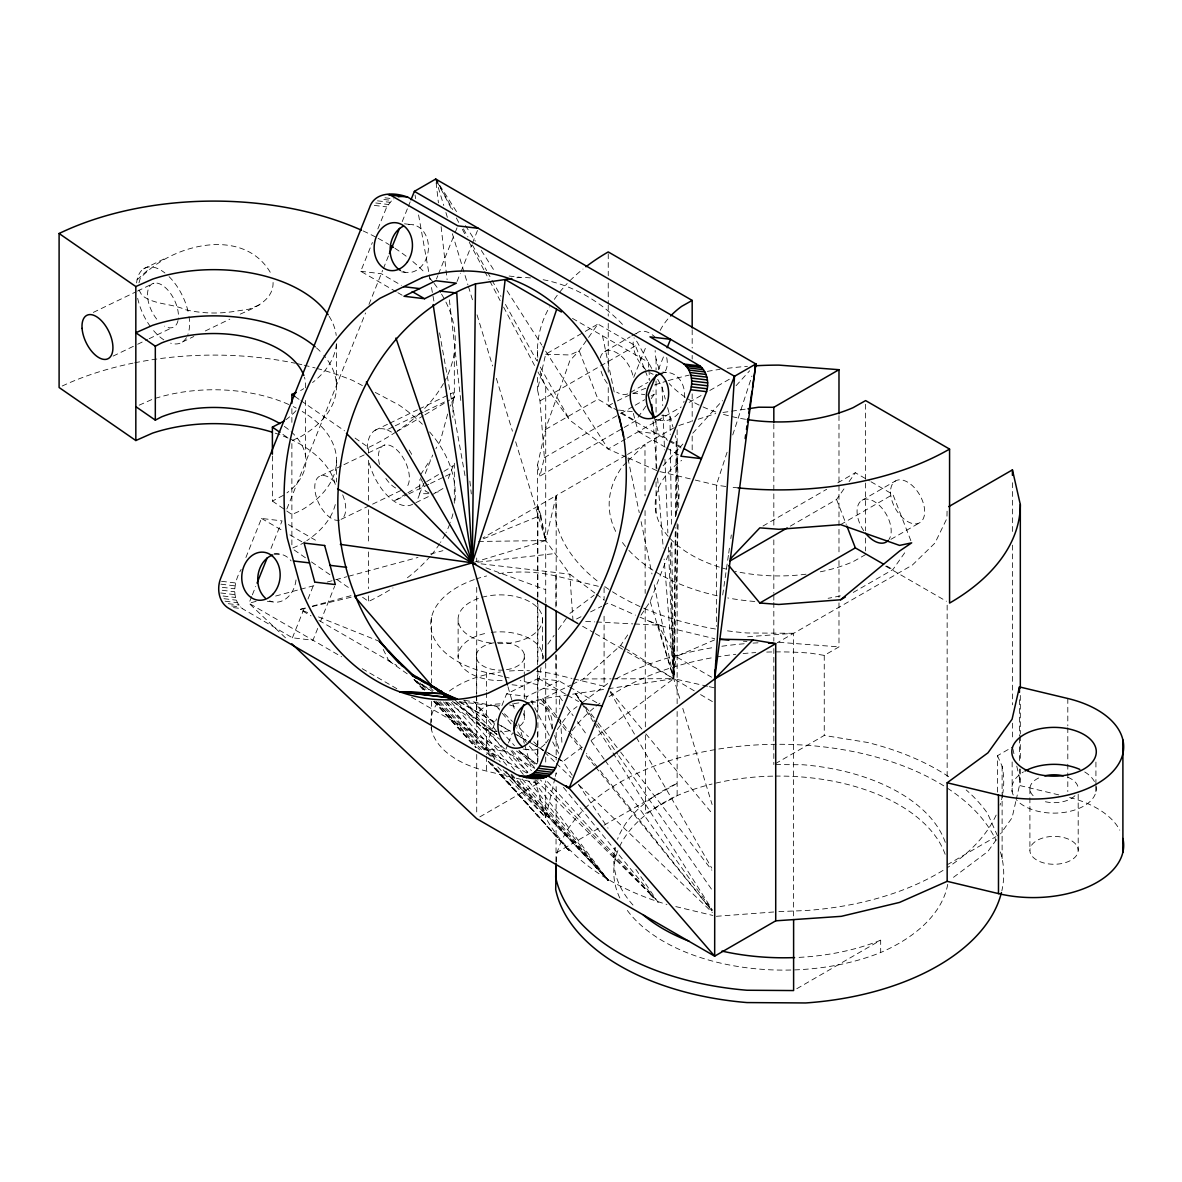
<?xml version="1.0" encoding="UTF-8"?>
<svg xmlns="http://www.w3.org/2000/svg" width="1182" height="1182" viewBox="0 0 1182 1182"><rect width="100%" height="100%" fill="white"/><g stroke="black" fill="none" stroke-linecap="round" stroke-linejoin="round"><path stroke-width="0.75" stroke-dasharray="5 3.75" d="M454.302 503.237L454.346 462.679L447.86 479.7M591.044 740.538L673.725 678.675L675.291 527.571M675.41 516.519L676.207 439.128L675.247 435.597M694.262 690.849L673.725 678.675L675.912 528.147M676.104 515.308L676.99 454.73M317.707 628.425L312.964 640.245L292.412 637.792L242.399 608.671C230.726 598.846 234.258 580.923 241.158 569.399M625.943 455.38L556.175 495.613L555.688 519.962A224.816 129.798 0 0 0 598.993 582.327M556.013 861.575L556.175 783.725M556.249 862.018L556.367 855.665A224.816 129.798 0 0 1 583.583 809.818M947.077 511.171L946.93 518.41L934.977 543.04L912.371 565.055L777.209 642.772M707.486 686.284L673.725 678.675L678.128 524.158M678.601 507.595L678.97 494.726L676.207 439.128M537.5 596.984L537.5 465.043L545.744 428.327L569.872 360.613L579.18 350.788L587.528 338.909M608.287 688.722L673.725 678.675L675.956 656.601L658.152 625.189L639.979 617.137M722.704 594.96L728.452 554.949M728.718 553.132L729.752 545.848M730.801 538.578L731.318 534.944M273.086 282.468C273.411 300.922 253.569 308.192 239.636 314.397M419.122 409.046L453.356 392.527L452.795 417.453M612.897 678.852L673.725 678.675L670.105 550.118L671.524 541.179M675.543 516.165L678.97 494.726M645.963 406.061L635.517 420.91L539.997 476.036L544.355 457.626L539.997 400.89L537.5 389.897L545.641 354.26L583.686 332.305M541.031 667.638L537.899 684.836L520.198 680.596M542.996 659.054L543.779 655.611M1015.766 801.632L1012.073 817.796L1000.533 833.871M1016.18 799.845L1020.317 781.716L1020.317 768.876M594.886 593.039L569.813 574.157L545.715 540.543L556.175 495.613L482.98 537.884M554.919 778.199L545.715 817.737C570.847 863.229 618.57 890.105 666.973 904.481M555.348 776.397L556.175 772.806L556.175 776.441M138.974 282.867L140.318 278.213C171.05 244.379 243.802 225.585 270.944 273.47M727.093 452.233L716.366 485.122L716.366 626.283M732.737 434.932L751.915 376.083M447.638 414.025L440.517 440.325L435.892 448.687M425.284 473.48L432.701 455.026M641.013 615.172L650.203 601.535L670.105 550.118M245.9 557.505L261.488 518.44L282.055 520.893L269.895 551.167M251.677 596.555L248.974 603.278L287.817 640.023M252.342 594.871L255.726 586.464M286.842 508.969L365.563 312.949M368.976 304.424L382.643 270.382M383.323 268.698L388.73 255.238M402.22 221.625L407.627 208.165M408.307 206.495L410.331 201.442M292.412 637.792L305.281 605.731M308 598.978L314.767 582.105M436.453 279.055L437.798 275.731M438.463 274.076L454.479 234.184M455.144 232.514L457.153 227.535M320.425 621.688L334.654 586.257M457.02 281.523L460.359 273.205M461.024 271.55L471.707 244.955M472.372 243.285L477.705 229.988M526.877 773.028L484.561 748.767L496.573 718.848M501.907 705.551L506.576 693.923L538.371 678.379L558.938 680.832L568.202 686.181M633.7 377.353L646.569 345.292M507.787 744.586L505.113 751.235L484.561 748.767M508.452 742.917L512.456 732.943M525.798 699.7L527.142 696.375L558.938 680.832M658.33 369.685L664.417 354.497M396.28 291.806L360.746 271.284L372.389 242.473M377.856 228.924L386.765 206.894L391.833 200.438L381.165 199.167M454.302 352.93L454.346 397.241L450.401 406.106M420.57 474.721L430.307 459.768M572.384 684.319L583.391 678.941L620.624 645.475L627.76 634.867M588.562 337.431L597.959 324.06L635.517 345.765L644.589 369.139M651.179 398.644L654.311 394.182L653.011 390.843M790.344 526.123L836.561 499.454L844.908 487.575M849.075 481.635L855.34 472.726L869.435 480.867M853.271 592.448L892.912 569.576L906.476 550.28M547.842 644.101L554.136 635.34M558.332 629.489L567.774 616.339M557.283 729.516L569.872 711.978L576.993 706.614M996.337 839.722L987.945 851.409L951.052 879.157M663.102 465.767L682.886 444.048M692.785 433.188L722.468 400.609M736.076 385.687L749.683 370.749M626.755 462.162L622.84 465.959A169.735 98.003 0 0 0 616.457 532.919M628.056 460.891L645.446 443.944L675.572 426.953M137.097 279.779L149.878 268.225M442.955 488.521L431.903 494.933M569.872 613.414L594.103 595.181M582.696 702.315L608.242 683.107M582.194 747.172L563.001 761.533L558.2 758.77M397.004 431.504L423.348 415.754M424.899 414.823L449.692 400.018M451.243 399.088L454.346 397.241L453.356 392.527M406.401 493.662L393.902 501.109L407.214 494.697M407.967 492.731L425.151 482.507M426.702 481.576L442.334 472.283M443.885 471.352L453.267 465.767M556.175 852.887L602.406 826.129M604.002 825.199L677.138 783.341A169.839 98.062 0 0 0 617.521 839.264M585.282 331.388L597.959 324.06M604.667 351.586L630.183 336.855M631.779 335.939L638.147 332.26M539.997 400.89L635.517 345.765M545.641 429.406L597.959 399.206L635.517 420.91M630.405 392.468L647.943 382.362M544.355 457.626L619.25 414.409M620.846 413.493L633.596 406.135M635.192 405.219L644.751 399.708M651.119 396.029L654.311 394.182M627.524 454.464L644.973 444.402L645.047 495.908M762.996 526.02L826.691 489.274M837.831 482.832L855.34 472.726M862.062 500.252L895.528 480.926M840.594 524.616L892.912 494.431L911.041 541.179M890.977 539.302L919.67 522.754M479.848 816.88L537.899 783.385L537.899 779.736M766.719 652.08A224.816 129.798 0 0 1 810.822 653.203L824.253 655.389L838.984 646.879L838.984 599.156M775.392 763.661L824.253 735.455L867.322 742.429A224.816 129.798 0 0 1 950.402 777.845M997.46 792.103L997.46 755.712L1012.427 747.068M947.151 864.81L995.894 836.693M796.786 988.728L880.679 940.192L880.679 952.515A169.839 98.062 0 0 1 626.327 909.047M625.633 438.98L608.169 449.042L569.813 420.171L545.715 386.544L537.973 371.961M627.228 438.064L681.216 406.963M689.165 402.382L703.453 394.153M709.806 390.488L732.042 377.693M865.623 554.594L853.094 561.672A123.726 71.437 0 0 1 818.21 572.236M272.392 455.986L272.392 501.05L283.931 495.036M580.997 616.723L573.004 620.757L569.813 574.157L479.508 563.666M590.586 611.892L601.771 606.248M603.367 605.45L608.169 603.027L635.443 615.128M549.261 735.396L531.22 701.074L541.046 699.641L570.817 685.087M367.307 448.85A41.488 21.719 64.3 0 1 387.016 429.746L393.591 426.569M395.231 425.786L423.141 412.296M424.781 411.513L444.491 401.998M451.051 398.822L454.346 397.241M143.598 268.816L165.643 258.193M93.289 312.417L135.871 291.88M137.511 291.082L153.896 283.178M113.103 356.092L136.033 345.041M137.673 344.243L147.514 339.5M149.139 338.717L172.084 327.65M182.368 342.012L193.818 336.501M205.284 330.975L229.825 319.14M375.093 430.278L388.139 423.983M389.764 423.2L417.482 409.829M321.076 475.711L342.292 465.472M343.918 464.689L366.775 453.666M368.4 452.883L384.726 445.008M341.066 519.356L401.452 490.235M408.869 493.884L428.83 484.265M430.484 483.468L443.797 477.055M445.451 476.243L450.445 473.849M415.916 502.645L430.307 495.701M139.166 405.175L152.522 399.25A122.662 70.817 0 0 1 291.688 405.854M714.682 639.846L675.956 656.601L711.564 677.168M259.272 304.941L248.959 309.196L235.44 311.235A105.124 85.754 -4.1 0 1 185.411 309.699C171.375 303.257 154.709 305.03 141.988 295.441L137.629 287.507M483.453 538.756L540.809 515.382L537.899 506.206L537.899 601.963M678.896 425.505L691.175 421.516M698.207 419.241L715.76 413.537M474.041 562.307L545.715 540.543L540.809 515.382M256.08 601.342L248.974 603.278L341.554 656.749M275.657 596.038L298.795 589.759M300.568 589.286L316.584 584.942M327.251 582.046L346.828 576.727M348.601 576.255L418 557.431M430.455 554.048L442.91 550.679M305.281 608.036L299.947 609.469L311.058 615.896M312.388 606.115L351.468 595.536M305.237 608.213L299.947 609.469L310.068 613.532M312.27 606.529L354.556 596.393M435.094 492.569L438.3 491.845M552.363 728.393L542.863 698.754L606.469 689.003M722.911 412.474L746.167 409.046M516.785 277.814L520.095 277.327A215.006 170.385 -83.2 0 1 530.733 277.933M459.857 701.798L496.47 706.171L501.7 705.403M513.889 703.615L520.819 702.61M477.676 562.218L555.023 553.531M383.234 649.42L388.848 660.841L392.306 660.575M747.63 636.758L793.61 633.286L793.61 917.764M716.366 916.301L777.062 911.736M778.894 911.588L805.681 910.554A224.816 129.798 0 0 0 945.896 868.593M478.533 541.474L545.715 540.543L537.899 506.206M428.519 493.662L419.595 493.751A41.488 21.719 64.3 0 1 416.936 500.089M583.391 678.941L611.05 678.852M793.61 633.286L746.994 632.976A224.816 129.798 0 0 1 724.684 630.464M775.643 764.577L803.006 764.754A169.735 98.003 0 0 1 945.63 843.357M585.681 621.422L594.738 621.895M596.555 621.983L632.784 623.874M634.601 623.963L658.152 625.189L714.608 638.694M778.968 642.314L838.984 646.879M743.345 641.176L746.95 641.442M385.007 197.808L393.887 198.871M377.501 200.837L389.927 202.314M375.802 202.994L388.243 204.486M374.325 205.402L386.765 206.894M404.495 223.797L413.375 224.861M509.117 276.027L520.095 277.327M401.629 271.86L405.19 272.288M360.746 271.284L381.298 273.736L401.378 285.335M662.688 372.035L666.234 372.448M632.739 393.148L644.737 394.581M618.644 410.051L632.858 411.75M661.684 415.192L669.943 416.182L670.209 434.533M655.729 419.551L664.609 420.6M633.301 413.39L638.265 431.593L658.832 434.045L668.303 439.512M274.121 553.471L279.454 554.107M221.522 581.293L235.735 582.992M220.871 584.174L235.085 585.873M222.305 587.321L234.73 588.813M222.26 590.276L234.686 591.754M220.739 592.98L234.952 594.664M223.088 596.009L235.514 597.486M267.339 601.269L274.446 602.126M223.945 598.698L236.385 600.175M225.082 601.195L237.523 602.687M228.259 603.677L238.912 604.962M231.672 605.908L240.552 606.972M233.504 607.622L242.399 608.671M512.042 684.762L522.71 686.033M543.262 688.5L559.795 690.465M506.576 693.923L527.142 696.375M530.615 701.561L534.175 701.99M523.138 749.078L532.018 750.142M523.316 774.446L463.684 700.128L496.47 706.171L499.129 708.727M709.259 686.683L716.366 688.279M659.911 471.618L693.435 479.641M695.208 480.055L716.366 485.122A241.409 139.373 0 0 0 728.954 486.866M1058.85 794.895L1019.46 785.469L1019.46 769.054M474.292 579.579A90.526 52.259 0 0 0 430.972 628.248A90.526 52.259 0 0 0 486.585 672.558L502.498 676.37M504.271 676.784L511.348 678.483M437.621 702.817A90.526 52.259 0 0 0 486.585 771.107L537.899 783.385L537.5 781.657M675.794 906.594L712.849 915.459M498.715 573.654A90.526 52.259 0 0 1 555.909 575.989L598.727 586.39M536.658 671.317A90.526 52.259 0 0 1 555.909 674.538L571.97 678.438M573.758 678.882L604.091 686.24L604.091 615.054M653.262 897.433C640.26 883.752 659.763 904.703 651.622 895.247L545.641 779.662M649.051 621.156L663.56 626.475M485.95 567.833L545.715 589.7M318.505 616.915L379.23 641.279M626.49 457.168L608.169 449.042L542.76 346.622M628.159 457.907L658.152 471.19M387.016 429.746L392.527 432.627M429.051 492.983L425.284 491.018L423.57 484.132L419.595 493.751L419.906 479.345M362.401 385.598L352.768 380.471A241.409 139.373 0 0 0 316.924 368.429M375.226 392.409L399.132 405.116A241.409 139.373 0 0 1 422.373 424.235M582.593 626.268L593.792 632.71M595.388 633.626L625.766 651.09M627.361 652.021L673.725 678.675L671.745 541.001M459.089 701.783L495.849 722.926M497.459 723.842L511.836 732.116M513.446 733.032L526.226 740.39M532.624 744.069L543.823 750.496L528.118 741.35M545.419 751.427L556.604 757.854L545.552 751.442M871.001 481.768L892.912 494.431M572.487 318.401L648.297 362.194L648.741 367.705M669.884 440.428L680.921 446.811M886.648 565.971L892.912 569.576M608.242 387.593L608.242 405.928L614.507 409.548M620.772 413.153L667.608 440.206M669.145 441.108L681.438 448.2M885.599 566.134L946.442 601.269M397.817 292.693L403.993 296.268M638.265 431.593L665.097 447.092M666.678 447.993L679.31 455.292M288.364 524.542L318.342 541.858M569.754 687.082L597.56 703.142M261.488 518.44L283.591 531.206M289.9 534.855L304.099 543.055M538.371 678.379L566.178 694.44M567.729 695.326L578.545 701.576M318.992 620.476L396.783 665.422M362.194 668.672L397.137 688.855M411.425 697.114L534.766 768.359M459.931 701.916L494.815 722.099M501.153 725.763L510.668 731.259M517.007 734.938L526.522 740.434M558.244 758.785L563.001 761.533L572.206 775.17M700.571 694.588L714.785 703.009M620.624 645.475L623.741 647.426M625.308 648.401L673.725 678.675L668.391 545.818M294.894 396.487L299.415 399.605M300.908 400.654L344.538 430.809M355.073 438.094L368.607 447.446L368.607 452.942M282.897 434.385L287.389 437.503M272.392 501.05L291.88 514.525L300.597 510.668A122.662 70.817 0 0 0 302.193 411.454M305.429 557.756L291.88 548.404L300.597 544.547A122.662 70.817 0 0 0 305.296 541.681M311.442 561.923L331.004 575.442M337.018 579.608L350.566 588.961M362.593 597.279L368.607 601.446A241.409 139.373 0 0 0 393 587.897M388.848 660.841L408.381 674.641M421.9 684.186L432.42 691.618M447.431 702.226L500.016 739.371M516.534 751.058L536.067 764.843M452.455 701.369L496.75 734.347M518.898 750.821L536.628 764.015L519.09 750.777M454.376 702.359L497.031 734.273M596.363 594.147L603.736 599.702M504.463 713.81L512.456 721.463M513.801 722.734L528.457 736.741M533.791 741.838L543.114 750.747M544.444 752.018L555.112 762.213M556.441 763.483L571.098 777.49M579.091 785.129L712.377 912.489M457.493 702.138L527.881 772.23M535.697 780.017L649.095 892.942L540.41 779.913M463.684 700.128L496.928 734.702M512.279 750.659L531.457 770.605M422.151 684.6L427.219 689.919M438.611 701.901L490.486 756.45M503.133 769.763L608.169 880.221L533.097 780.135M417.069 681.379L424.633 689.402M435.981 701.428L483.911 752.225M497.785 766.926L545.715 817.737L545.715 780.947M426.244 686.949L428.77 689.638M440.132 701.709L494.46 759.42M505.837 771.506L608.169 880.221L524.453 775.88M429.79 687.097L433.528 691.145M443.516 701.945L497.149 760.026M510.875 774.875L608.169 880.221L521.365 778.037M494.534 723.901L474.573 702.138L496.662 731.569M500.769 730.698L514.48 745.65M519.459 751.102L534.427 767.413M445.732 702.078L500.296 761.917M511.451 774.151L608.169 880.221L518.233 778.229M414.306 679.428L424.19 690.332M434.06 701.251L476.021 747.645M488.358 761.297L569.813 851.35L491.83 763.661M413.877 679.473L423.777 690.377M433.676 701.295L475.755 747.674M488.136 761.311L569.813 851.35L489.806 762.597M415.946 680.669L424.56 690.229M434.4 701.148L476.257 747.571M419.95 682.812L426.037 689.667M437.015 701.99L479.656 749.949M451.391 702.418L508.511 767.207M445.924 702.182L495.214 759.258M506.029 771.787L545.715 817.737L535.003 780.563M454.775 699.641L515.411 771.033M610.636 691.544L644.707 732.456M645.889 733.859L711.667 812.861M496.47 706.171L501.168 711.874M502.335 713.307L511.732 724.699M517.613 731.835L528.177 744.66M529.359 746.078L538.756 757.485M563.415 787.404L658.152 902.383L634.616 867.544M541.046 699.641L556.146 718.287M557.298 719.72L567.759 732.648M568.911 734.081L581.692 749.861M586.331 755.593L594.457 765.641M595.625 767.074L711.727 910.568L586.523 753.495M542.863 698.754L556.648 716.041M557.801 717.489L581.928 747.733M580.495 701.517L575.575 693.731L584.588 705.403M585.711 706.866L596.969 721.448M598.107 722.911L619.501 750.629M620.624 752.077L711.86 870.233M511.008 750.703L527.571 772.777M562.425 700.734L559.219 696.242L559.958 708.934M566.695 706.718L573.122 715.701M577.392 721.7L587.011 735.16M591.295 741.158L604.12 759.125M605.184 760.617L712.096 910.317M575.575 693.731L582.933 704.309M583.982 705.817L595.536 722.438M596.585 723.945L617.61 754.175M618.659 755.682L712.17 890.149M578.353 784.257L608.021 828.168M439.689 185.249L457.523 213.188M465.457 225.599L475.356 241.113M481.31 250.421L495.184 272.141M507.078 290.772L541.77 345.07M581.485 703.068L593.305 721.744M594.28 723.31L612.01 751.324M612.985 752.875L712.436 910.081M610.119 691.898L711.786 868.135M439.29 185.471L452.706 209.583M463.433 228.88L467.909 236.917M472.372 244.955L486.674 270.678M487.575 272.274L491.151 278.716M492.037 280.311L500.976 296.387M505.453 304.424L536.731 360.687M540.307 367.114L569.813 420.171M651.725 368.429L637.334 342.233A215.006 170.385 -83.2 0 0 634.04 337.86M657.724 379.333L662.009 387.12L665.274 399.088M436.586 180.669L452.041 209.849M456.341 217.946L458.926 222.822M462.354 229.293L464.94 234.169M469.239 242.266L483.837 269.821M484.694 271.446L488.993 279.558M489.85 281.168L500.163 300.627M503.606 307.113L534.545 365.474M552.688 741.927L558.702 753.362M420.393 477.809L422.772 482.552M545.641 354.26L569.872 354.969L579.18 350.788L597.959 399.206M997.46 755.712L1002.114 766.232A224.816 129.798 0 0 1 1002.853 793.048M997.46 835.777L987.591 813.482A224.816 129.798 0 0 0 966.167 789.945M836.561 499.454L846.268 524.498M645.239 370.808L648.475 379.156M554.609 735.381L559.647 751.072M650.203 601.535L680.655 701.399M682.782 708.387L712.111 804.528M435.715 179.043L443.767 205.491M445.91 212.553L447.52 217.843M452.351 233.711L467.909 284.847M468.456 286.605L472.741 300.716M477.04 314.826L492.599 365.962M496.351 378.314L512.441 431.208M515.662 441.787L545.715 540.543M658.152 625.189L673.725 678.675L664.121 559.071M507.979 686.742L515.116 711.52M518.691 723.916L524.291 743.389M524.808 745.148L531.944 769.94M667.608 407.627L672.839 426.776M654.311 417.512L658.832 434.045M1012.826 748.797L1014.008 753.998M1016.771 766.128L1020.317 781.716M537.5 465.043L539.997 476.036M602.495 335.732L614.862 395.29M627.982 458.468L639.24 512.619M641.102 521.646L651.976 573.994M654.222 584.824L673.725 678.675M415.03 194.986L415.665 198.62M418.576 214.947L428.918 272.998M429.229 274.815L430.204 280.252M431.489 287.522L434.075 302.031M439.571 332.866L465.413 478.016M436.128 182.708L438.419 202.846M441.108 226.634L447.106 279.735M449.382 299.859L460.98 402.382M469.875 481.104L471.322 493.913M648.888 369.552L649.775 380.589M653.04 421.073L656.882 468.914M657.62 478.119L663.235 548.034M560.578 719.823L562.056 745.207M662.009 387.12L662.747 405.574M663.117 414.793L664.535 449.854M664.905 459.089L667.86 532.905M670.416 449.219L671.524 526.315M645.062 510.624L645.165 593.379M645.195 608.095L645.342 727.654M645.357 734.997L645.446 813.541L677.138 795.649A169.735 98.003 0 0 1 712.066 784.006M1095.921 762.05L1095.921 784.922M1095.921 786.68L1095.921 791.97M1078.191 794.171L1078.191 850.331A24.142 13.933 0 0 1 1041.977 862.402A24.142 13.933 0 0 1 1041.977 838.26A24.142 13.933 0 0 1 1078.191 850.331M1067.804 698.488L1067.804 725.866M1067.804 727.684L1067.804 762.36M1067.804 764.193L1067.804 791.571M1029.906 788.734L1029.906 795.974M1029.906 797.791L1029.906 850.331M1020.317 695.444L1020.317 733.992M1020.317 735.825L1020.317 761.533M1019.46 699.7L1019.46 736.194M1019.46 738.026L1019.46 761.755M1012.427 482.729L1012.427 532.299M1012.427 545.138L1012.427 704.841M1012.427 723.207L1012.427 739.725M1012.147 761.947L1012.147 791.866M1002.114 766.232L1002.114 858.62M947.151 605.154L947.151 780.105M865.623 404.274L865.623 530.762M865.623 538.091L865.623 550.93M838.984 415.591L838.984 553.265M838.984 560.608L838.984 597.324M824.253 655.389L824.253 735.455M773.826 423.88L773.826 525.163M773.826 539.893L773.826 593.305M773.826 595.137L773.826 600.663M773.826 602.51L773.826 641.176M773.826 648.549L773.826 764.562M692.179 329.748L692.179 348.084M692.179 355.413L692.179 359.077M692.179 393.916L692.179 421.413M692.179 436.069L692.179 450.741M677.138 429.76L677.138 510.787M677.138 523.67L677.138 704.147M677.138 711.52L677.138 795.649A169.839 98.062 0 0 0 618.821 848.307M656.069 359.018L656.069 370.01M656.069 381.018L656.069 412.178M656.069 419.507L656.069 469.003M656.069 481.842L656.069 513.003M615.098 859.816L615.098 847.494A169.839 98.062 0 0 0 633.936 906.077M608.242 253.761L608.242 275.761M608.242 283.089L608.242 303.257M608.242 305.089L608.242 316.096M608.242 323.425L608.242 372.921M604.091 587.69L604.091 600.456M556.175 495.613L556.175 607.592M556.175 655.316L556.175 717.74M556.175 732.426L556.175 759.952M555.909 575.989L555.909 607.016M555.909 654.473L555.909 674.538M545.715 602.569L545.715 386.544A241.409 139.373 0 0 1 539.361 367.794M545.715 663.265L545.715 742.34M545.715 757.041L545.715 764.399M542.538 618.23L542.538 655.197M537.899 603.81L537.899 662.733M537.899 670.105L537.899 761.489M537.5 350.478L537.5 361.219M537.5 377.353L537.5 389.897M537.5 598.816L537.5 664.772M537.5 666.604L537.5 712.303M537.5 732.382L537.5 763.409M524.276 654.414L524.276 674.361M524.276 676.148L524.276 699.714M524.276 710.574L524.276 719.646M486.585 672.558L486.585 690.805M486.585 692.637L486.585 754.677M486.585 756.51L486.585 771.107M476.715 558.022L476.715 561.701M476.715 587.395L476.715 693.864M476.715 695.71L476.715 747.098M476.715 754.441L476.715 813.186M476.405 654.4L476.405 694.277M476.405 696.08L476.405 719.646M458.128 620.299L458.128 657.266M431.489 617.432L431.489 683.137M431.489 701.399L431.489 722.335M431.489 724.167L431.489 729.634M368.607 460.286L368.607 502.439M368.607 509.782L368.607 544.607M368.607 551.935L368.607 588.606M368.607 595.935L368.607 601.446M336.53 344.036L336.53 386.677M336.53 460.596L336.53 481.99M305.606 387.829L305.606 382.421A92.033 53.131 0 0 0 304.439 377.265M305.606 400.447L305.606 456.341M291.88 408.632L291.88 424.619M291.88 544.843L291.88 440.605L300.597 436.749A122.662 70.817 0 0 0 323.853 355.339M615.807 678.926A241.409 139.373 0 0 1 714.652 647.337M721.833 646.259A241.409 139.373 0 0 1 745.606 643.643M753.023 643.111A241.409 139.373 0 0 1 760.454 642.712M1002.572 794.821A224.816 129.798 0 0 1 1000.031 805.105M996.16 815.078A224.816 129.798 0 0 1 947.343 867.647M572.206 730.639A224.816 129.798 0 0 1 594.561 707.397M596.038 706.186A224.816 129.798 0 0 1 600.589 702.655M609.04 696.671A224.816 129.798 0 0 1 714.327 657.369M716.085 657.059A224.816 129.798 0 0 1 735.839 654.296M743.094 653.557A224.816 129.798 0 0 1 755.756 652.582M584.868 808.532A224.816 129.798 0 0 1 945.925 787.197M947.432 788.187A224.816 129.798 0 0 1 995.968 840.284M1000.43 851.941A224.816 129.798 0 0 1 1001.863 890.755M745.517 419.285A123.726 71.437 0 0 1 722.941 414.217M715.819 411.957A123.726 71.437 0 0 1 702.463 406.667M699.138 405.116A123.726 71.437 0 0 1 686.712 398.142M685.279 397.211A123.726 71.437 0 0 1 669.263 383.603M659.408 369.02A123.726 71.437 0 0 1 655.183 350.537M660.191 330.399A123.726 71.437 0 0 1 669.426 317.234M738.1 487.885A241.409 139.373 0 0 1 730.772 487.087M537.795 357.378A241.409 139.373 0 0 1 549.645 306.847M554.343 299.356A241.409 139.373 0 0 1 558.628 293.476M559.78 292.028A241.409 139.373 0 0 1 567.197 283.532M569.872 280.784A241.409 139.373 0 0 1 583.036 269.023M608.242 405.928A241.409 139.373 0 0 1 615.807 401.747M617.359 400.934A241.409 139.373 0 0 1 645.771 388.243M654.651 385.007A241.409 139.373 0 0 1 666.589 381.136M668.273 380.619A241.409 139.373 0 0 1 689.254 375.093M707.338 371.384A241.409 139.373 0 0 1 720.045 369.331M727.255 368.356A241.409 139.373 0 0 1 747.452 366.317M840.343 595.861A169.735 98.003 0 0 1 828.124 598.299M754.81 601.505A169.735 98.003 0 0 1 727.743 597.944M717.252 595.802A169.735 98.003 0 0 1 654.429 571.128M652.922 570.182A169.735 98.003 0 0 1 626.652 547.827M625.514 546.468A169.735 98.003 0 0 1 621.348 540.957M806.035 574.201A123.726 71.437 0 0 1 735.219 571.334M726.575 569.222A123.726 71.437 0 0 1 721.138 567.67M719.35 567.109A123.726 71.437 0 0 1 669.263 537.588M668.125 536.303A123.726 71.437 0 0 1 681.63 460.374M653.188 374.295A24.142 13.933 60 0 1 650.218 372.877M645.8 369.656A24.142 13.933 60 0 1 633.729 338.54M636.241 333.797A24.142 13.933 60 0 1 654.636 336.678M666.707 357.585A24.142 13.933 60 0 1 662.289 374.073M947.713 884.387A169.735 98.003 0 0 1 880.679 952.515M715.76 783.119A169.735 98.003 0 0 1 773.427 776.131M775.274 776.101A169.735 98.003 0 0 1 945.63 855.679M619.811 897.965A169.839 98.062 0 0 1 618.142 849.947M880.679 940.192A169.839 98.062 0 0 1 796.358 957.509M863.732 530.792A24.142 13.933 60 0 1 860.141 501.774A24.142 13.933 60 0 1 883.294 509.826A24.142 13.933 60 0 1 888.908 539.553M627.716 393.916A24.142 13.933 60 0 1 616.738 392.202M607.267 383.411A24.142 13.933 60 0 1 600.249 368.06M600.249 357.865A24.142 13.933 60 0 1 616.738 352.783A24.142 13.933 60 0 1 633.227 376.91M715.465 629.016A224.816 129.798 0 0 1 641.59 607.267M640.009 606.558A224.816 129.798 0 0 1 610.385 590.409M608.893 589.419A224.816 129.798 0 0 1 601.712 584.381M543.159 279.72A215.006 170.385 -83.2 0 1 624.657 326.734M408.381 224.683A24.083 19.089 -83.2 0 1 428.165 251.367A24.083 19.089 -83.2 0 1 401.998 271.269M661.24 373.349A24.142 19.134 -83.2 0 1 683.757 402.456M678.424 413.331A24.142 19.134 -83.2 0 1 659.674 419.861M530.821 702.359A24.142 19.134 -83.2 0 1 551.964 729.235M548.448 739.459A24.142 19.134 -83.2 0 1 545.892 743.109M544.932 744.187A24.142 19.134 -83.2 0 1 527.083 749.314M274.446 554.447A24.142 19.134 -83.2 0 1 291.112 560.889M296.002 579.934A24.142 19.134 -83.2 0 1 269.599 600.84M452.942 513.801A241.409 139.373 0 0 1 450.372 522.385M449.751 524.084A241.409 139.373 0 0 1 446.072 532.55M445.23 534.22A241.409 139.373 0 0 1 440.517 542.435M439.615 543.838A241.409 139.373 0 0 1 431.312 555.008M430.145 556.382A241.409 139.373 0 0 1 406.002 578.84M62.218 386.012A241.409 139.373 0 0 1 132.931 363.155M134.689 362.8A241.409 139.373 0 0 1 295.204 363.243M296.933 363.598A241.409 139.373 0 0 1 302.429 364.81M304.247 365.238A241.409 139.373 0 0 1 315.136 367.942M429.613 431.932A241.409 139.373 0 0 1 454.952 501.508M335.274 504.551A122.662 70.817 0 0 1 306.818 540.676M275.184 433.129A122.662 70.817 0 0 1 288.526 438.286M290.122 438.995A122.662 70.817 0 0 1 335.274 484.384M445.91 302.06A241.409 139.373 0 0 1 444.358 381.889M443.442 383.544A241.409 139.373 0 0 1 421.28 411.779M419.92 413.079A241.409 139.373 0 0 1 397.492 430.942M396.014 431.932A241.409 139.373 0 0 1 368.607 447.446M363.199 230.963A241.409 139.373 0 0 1 376.541 237.508M378.151 238.365A241.409 139.373 0 0 1 389.041 244.585M394.921 248.279A241.409 139.373 0 0 1 406.948 256.819M412.858 261.562A241.409 139.373 0 0 1 424.885 272.791M429.613 277.947A241.409 139.373 0 0 1 432.878 281.863M434.06 283.355A241.409 139.373 0 0 1 440.546 292.545M441.521 294.111A241.409 139.373 0 0 1 445.097 300.464M336.382 343.829A122.662 70.817 0 0 1 312.565 382.525M303.759 388.656A122.662 70.817 0 0 1 300.597 390.548M329.128 316.274A122.662 70.817 0 0 1 336.22 335.437M339.426 520.139A24.142 12.633 64.3 0 1 314.929 490.161A24.142 12.633 64.3 0 1 335.511 483.024M342.706 494.844A24.142 12.633 64.3 0 1 342.337 518.588M316.495 347.892A122.662 70.817 0 0 1 322.642 353.95M295.943 410.715A92.033 53.131 0 0 1 285.468 420.053M291.097 431.696A92.033 53.131 0 0 1 286.945 492.879M284.33 426.407A92.033 53.131 0 0 1 289.62 430.425M293.239 406.593A122.662 70.817 0 0 1 296.254 408.13M178.009 320.573A24.142 12.633 64.3 0 1 164.594 326.143M156.689 319.066A24.142 12.633 64.3 0 1 148.356 288.881A24.142 12.633 64.3 0 1 166.736 288.896A24.142 12.633 64.3 0 1 178.275 319.081M395.63 488.003A24.142 12.633 64.3 0 1 385.051 477.277M379.496 464.452A24.142 12.633 64.3 0 1 396.221 449.337A24.142 12.633 64.3 0 1 406.002 487.885M186.431 337.638A41.488 21.719 64.3 0 1 170.666 343.164M163.81 339.855A41.488 21.719 64.3 0 1 151.444 327.961M150.41 326.587A41.488 21.719 64.3 0 1 137.526 297.598M136.595 282.926A41.488 21.719 64.3 0 1 164.933 272.983M169.07 276.647A41.488 21.719 64.3 0 1 188.455 313.245M189.031 316.495A41.488 21.719 64.3 0 1 187.864 334.595M412.71 504.182A41.488 21.719 64.3 0 1 368.533 459.872M409.164 450.017A41.488 21.719 64.3 0 1 412.71 456.267M449.441 690.997A90.526 52.259 0 0 1 500.503 671.952M509.442 671.007A90.526 52.259 0 0 1 529.477 670.77M523.36 713.633A24.142 13.933 0 0 1 516.637 728.097M509.575 730.698A24.142 13.933 0 0 1 500.326 731.761M497.179 731.643A24.142 13.933 0 0 1 476.405 715.997A24.142 13.933 0 0 1 503.488 703.999M509.575 704.945A24.142 13.933 0 0 1 515.042 706.762M1069.607 797.495A90.526 52.259 0 0 1 1119.782 830.163M475.991 579.003A90.526 52.259 0 0 1 486.615 575.974M491.151 643.082A42.242 24.394 0 0 1 468.412 603.293A42.242 24.394 0 0 1 539.834 610.621A42.242 24.394 0 0 1 494.77 643.451M503.488 670.046A24.142 13.933 0 0 1 477.838 651.164A24.142 13.933 0 0 1 518.839 647.278A24.142 13.933 0 0 1 505.039 669.899M1074.955 795.708A24.142 13.933 0 0 1 1041.977 800.805M1033.142 795.708A24.142 13.933 0 0 1 1040.204 777.313M1067.893 777.313A24.142 13.933 0 0 1 1078.191 788.734M1095.95 785.602A42.242 24.394 0 0 1 1067.021 811.945A42.242 24.394 0 0 1 1016.875 800.332M1013.225 794.998A42.242 24.394 0 0 1 1023.464 771.905M1084.751 771.979A42.242 24.394 0 0 1 1094.887 782.469M502.128 680.596A42.242 24.394 0 0 1 458.719 660.428A42.242 24.394 0 0 1 487.678 632.961M491.239 632.414A42.242 24.394 0 0 1 542.42 658.374M890.534 491.978A24.142 13.933 60 0 0 916.139 523.833A24.142 13.933 60 0 0 916.139 489.703A24.142 13.933 60 0 0 890.534 491.978"/><path stroke-width="1.5" d="M511.806 278.553L475.519 283.872L472.283 562.839L507.462 684.969M523.316 776.559C531.383 776.796 538.061 770.383 540.839 763.232L689.697 392.513C693.79 382.421 691.78 368.725 681.97 362.667L389.41 194.542M684.082 448.628L701.443 458.66L680.876 456.208L706.629 391.656C709.126 382.791 707.309 372.064 699.98 365.962L649.967 336.855L670.519 339.308L667.136 347.744M555.968 863.318L555.688 877.221A224.816 129.798 0 0 0 746.994 990.25L793.61 990.56L793.61 919.581M556.146 866.938L555.688 889.544A224.816 129.798 0 0 0 746.994 1002.572L805.681 1002.957A224.816 129.798 0 0 0 1001.449 892.513M715.051 669.899L714.667 956.149L476.715 818.698L291.836 643.821M715.169 671.627L714.667 678.956L569.118 788.202L547.266 775.569M715.657 664.314L715.908 660.649M410.996 199.773L414.38 191.366L435.715 179.043L755.859 363.967L714.667 678.956L775.717 643.643L775.717 920.822L714.667 956.149L569.118 788.202L566.163 786M745.162 438.537L745.679 434.902M746.463 429.45L746.98 425.801M747.512 422.166L748.029 418.531M748.812 413.079L751.944 391.242M752.476 387.607L755.859 363.967L734.524 376.275L569.118 788.202L566.104 786.074L569.118 788.202M399.028 663.102C292.619 555.377 329.276 337.683 475.519 283.872M947.166 782.779L998.48 795.058A90.526 52.259 0 0 0 1116.768 766.778A90.526 52.259 0 0 0 1067.804 698.488L1019.46 686.919L1012.073 719.232L987.945 752.845L947.166 782.779L947.166 881.329L899.561 902.413L841.333 916.331L775.717 920.822M754.737 367.425L755.859 363.967M556.692 309.27L472.283 562.839L354.556 596.393L432.701 686.875M257.07 583.095L267.191 557.889M389.395 253.569L399.531 228.348M513.786 729.619L523.803 704.694M656.291 374.738L648.164 394.995L654.311 417.512M478.37 228.333L457.818 225.865L407.657 197.113C394.625 192.164 374.738 191.499 369.567 207.589L220.694 578.308C216.601 588.4 218.611 602.096 228.422 608.154L516.564 774.579C529.019 779.514 548.611 782.632 555.614 767.753L581.633 703.364L602.185 705.817M730.299 559.012L759.819 527.852L778.849 529.3L840.594 524.616L899.561 545.404L911.691 542.848L899.561 551.048L840.594 599.776L778.849 604.46L759.819 603.012L728.91 565.676M768.522 643.097L775.717 643.643L752.89 639.89L714.667 678.956L734.524 376.275L414.38 191.366M747.955 408.78L758.696 407.199L773.826 407.302L838.984 369.7L838.984 413.744M729.796 561.066L787.168 527.97M759.819 603.012L855.34 547.887L883.515 564.154M948.747 506.635L1012.427 469.875L1020.317 504.537L1020.317 688.101M840.594 599.776L845.352 597.028M692.179 327.916L692.179 300.42L681.63 306.374A123.726 71.437 0 0 0 670.608 315.963M315.225 346.799A122.662 70.817 0 0 0 152.522 325.346L135.827 332.733L155.315 346.208L161.609 342.928A92.033 53.131 0 0 1 303.848 375.551M135.827 406.652L155.315 420.127L161.609 416.847A92.033 53.131 0 0 1 279.898 423.584M272.392 454.183L272.392 427.13L283.931 421.117M434.562 688.589L451.879 698.045M424.56 298.721L456.355 283.178L435.789 280.725L403.993 296.268L424.56 298.721L412.193 291.585M271.919 432.08A122.662 70.817 0 0 0 152.522 433.129L135.827 440.531L59.1 387.504L59.1 233.504L135.827 286.546L152.522 279.144A122.662 70.817 0 0 1 328.182 314.811M291.88 403.298L291.88 394.404L296.239 392.483M415.828 677.936L417.66 677.493L424.456 682.649M440.088 691.884L441.137 692.549L437.503 690.613L456.946 698.872M398.364 196.773L403.062 196.182M435.744 688.825L436.897 688.589L441.285 691.869L435.744 688.825L453.578 698.237L452.691 698.104L457.404 698.976M720.015 639.196L752.89 639.89M443.797 693.568L399.605 691.751L451.081 697.779M446.545 696.981L442.112 693.671L399.605 691.751L452.381 698.222M838.984 369.7L778.968 365.12A241.409 139.373 0 0 0 754.884 365.814M719.971 639.388L728.954 640.083M388.272 194.794L407.657 197.113M403.683 286.694L419.669 288.6M440.221 291.067L456.769 293.033L472.283 562.839L577.806 623.52M683.994 364.056L699.98 365.962M685.826 365.77L701.827 367.676M687.466 367.779L703.453 369.685M688.87 370.055L704.856 371.961M690.007 372.552L705.994 374.458M690.864 375.241L706.851 377.147M691.426 378.063L707.427 379.969M691.692 380.973L707.678 382.879M691.647 383.928L707.634 385.834M691.293 386.869L707.294 388.775M690.643 389.735L706.629 391.656M293.535 560.992L309.521 562.898M330.074 565.351L346.622 567.33M539.613 765.847L555.614 767.753M538.15 768.256L554.136 770.162M536.451 770.413L552.437 772.319M534.56 772.289L550.546 774.21M532.491 773.855L548.478 775.776M530.304 775.097L546.291 777.002M528.014 775.953L544.001 777.874M518.721 775.614L541.666 778.362M340.342 544.385L472.283 562.839L475.696 564.08M947.166 881.329L998.48 893.607A90.526 52.259 0 0 0 1122.9 838.511M450.652 697.498L453.578 698.237M534.707 777.534L536.983 778.184M444.225 693.819L448.909 696.287M403.195 666.678L379.23 641.279L412.71 675.971L435.094 688.382M431.932 686.579L430.484 685.811M337.594 488.787L472.283 562.839L505.172 279.513L561.435 312.004M692.179 300.42L608.242 251.929A241.409 139.373 0 0 0 585.947 266.763M1020.317 504.537A241.409 139.373 0 0 1 949.574 603.086L949.574 449.086L865.623 400.595L853.094 407.672A123.726 71.437 0 0 1 747.26 419.566M402.397 665.643L397.477 660.177L412.636 674.582L436.897 688.589M442.112 693.671L448.48 697.956M291.88 394.404L294.894 396.487M272.392 427.13L279.898 432.317M434.149 687.717L429.613 684.393L432.095 687.111M442.142 692.105L440.398 690.613M431.46 686.195L429.613 684.393L442.881 692.77L441.595 691.322M346.459 433.395L472.283 562.839L433.159 304.572M412.71 675.971L412.636 674.582L414.764 676.828M388.39 650.765L401.969 665.776M412.636 674.582L415.074 677.33M435.715 179.043L437.709 182.146M366.361 381.978L472.283 562.839L395.94 338.037M846.918 526.182L855.34 547.887M619.368 416.95L623.49 436.808M651.71 404.51L652.745 417.394M1122.9 739.962L1122.9 852.163M1019.46 686.919L1019.46 692.401M1012.427 469.875L1012.427 475.386M998.48 795.058L998.48 893.607M773.826 407.302L773.826 422.033M556.175 611.271L556.175 649.819M545.715 604.416L545.715 659.586M155.315 346.208L155.315 420.127M135.827 286.546L135.827 440.531M949.574 449.086A241.409 139.373 0 0 1 738.1 487.885M888.11 540.529A24.142 13.933 60 0 1 865.593 533.304M794.57 957.583A169.839 98.062 0 0 1 721.966 951.096M689.047 941.182A169.839 98.062 0 0 1 643.259 914.942M400.476 270.486A24.083 19.089 -83.2 0 1 390.178 247.88A24.083 19.089 -83.2 0 1 403.461 226.131M655.124 417.542A24.142 19.134 -83.2 0 1 646.495 393.695A24.142 19.134 -83.2 0 1 661.24 373.349M522.562 746.906A24.142 19.134 -83.2 0 1 514.214 722.896A24.142 19.134 -83.2 0 1 529.167 702.802M265.256 598.003A24.142 19.134 -83.2 0 1 258.193 574.216A24.142 19.134 -83.2 0 1 272.791 554.934M59.1 233.504A241.409 139.373 0 0 1 361.485 230.195M390.533 245.501A241.409 139.373 0 0 1 393.473 247.348M1044.814 775.85A24.142 13.933 0 0 1 1063.283 775.85M1025.03 771.004A42.242 24.394 0 0 1 1079.831 769.408M422.432 277.534L380.087 298.233A215.006 170.385 -83.2 0 0 287.27 538.032L301.469 590.054A215.006 170.385 -83.2 0 0 487.959 693.287L530.319 672.588A215.006 170.385 -83.2 0 0 623.136 432.789L608.922 380.767A215.006 170.385 -83.2 0 0 422.432 277.534M441.388 692.77L442.245 693.346L441.388 692.77M324.666 545.508L304.099 543.055L314.767 582.105L335.333 584.573L324.666 545.508M407.45 261.843A24.083 19.089 -83.2 0 0 397.388 222.955A24.083 19.089 -83.2 0 0 375.034 255.209A24.083 19.089 -83.2 0 0 407.45 261.843M662.437 411.425A24.142 19.134 -83.2 0 0 655.183 371.281A24.142 19.134 -83.2 0 0 630.686 401.156A24.142 19.134 -83.2 0 0 662.437 411.425M529.905 741.203A24.142 19.134 -83.2 0 0 523.109 700.911A24.142 19.134 -83.2 0 0 498.302 730.358A24.142 19.134 -83.2 0 0 529.905 741.203M272.658 594.457A24.142 19.134 -83.2 0 0 268.314 553.486A24.142 19.134 -83.2 0 0 241.911 580.658A24.142 19.134 -83.2 0 0 272.658 594.457M82.075 328.433A24.142 12.633 64.3 0 0 106.557 359.254A24.142 12.633 64.3 0 0 103.765 323.366A24.142 12.633 64.3 0 0 82.075 328.433M1028.266 771.092A42.242 24.394 0 0 0 1095.921 755.003A42.242 24.394 0 0 0 1037.959 729.22A42.242 24.394 0 0 0 1028.266 771.092"/></g></svg>
